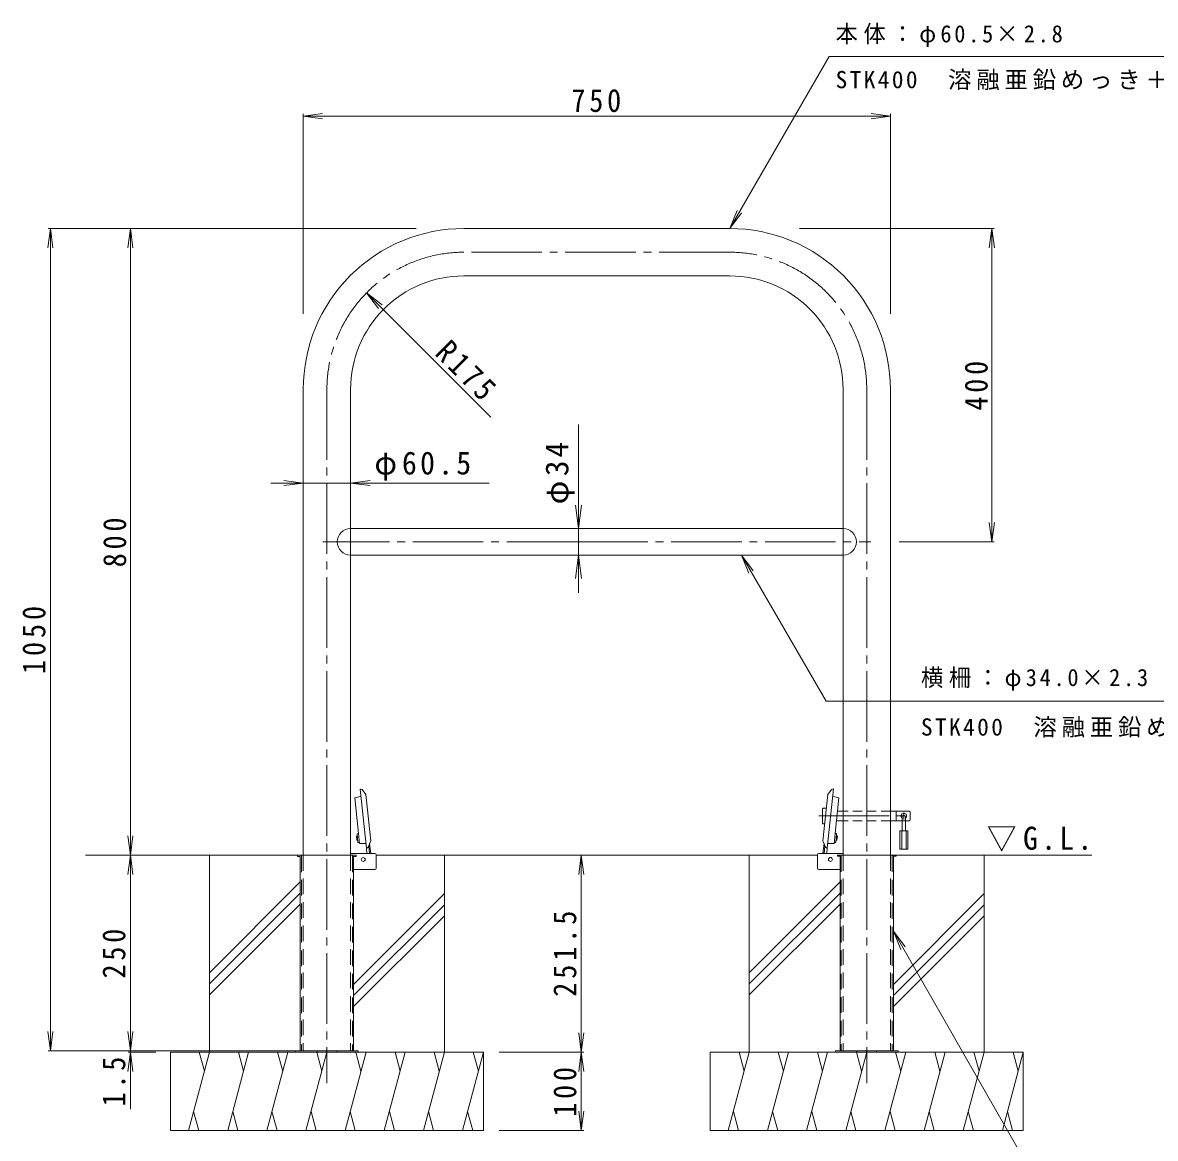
# Model space of a CAD drawing. Units: millimetres at full size, sheet at 1:10. Extents: x -1716 to 1847, y -1363 to 905.
# Drawn here: x -1716 to -269, y -519 to 905 of the extents above; entities that cross this region are included whole.
import ezdxf

# ---------------------------------------------------------------- set-up
doc = ezdxf.new("R2010")
doc.units = ezdxf.units.MM
doc.header["$LTSCALE"] = 10
for name, pattern in [('CHAIN1', [8, 5, -1, 1, -1]), ('CHAIN2', [12, 9, -1, 1, -1]), ('DASHED1', [1.8, 1.2, -0.6]), ('DASHED2', [3, 2, -1])]:
    doc.linetypes.add(name, pattern=pattern)
for name, color, linetype, lineweight in [('C-0_通り芯', 4, 'Continuous', 9), ('C-1_躯体', 7, 'Continuous', 9), ('C-2_仕上', 3, 'Continuous', 9), ('C-3_寸法', 3, 'DASHED2', 9), ('C-4_文字', 7, 'Continuous', 9), ('C-5_建具', 7, 'Continuous', 9), ('C-6_間仕切', 2, 'Continuous', 9), ('C-9_記号', 7, 'Continuous', 9), ('C-A_インテリア', 2, 'Continuous', 9), ('C-B_衛生陶器', 2, 'Continuous', 9), ('C-E_見え係り', 6, 'Continuous', 5)]:
    doc.layers.add(name, color=color, linetype=linetype, lineweight=lineweight)
doc.styles.add('ＭＳ ゴシック', font='')
doc.styles.get('ＭＳ ゴシック').set_extended_font_data('MS Gothic')

msp = doc.modelspace()

# ---------------------------------------------------------------- linework, layer by layer
at = {"layer": 'C-0_通り芯', "color": 7, "linetype": 'CHAIN2'}
for p, q in [((-812.94, 611.94), (-1152.44, 611.94)), ((-1327.44, 436.94), (-1327.44, -448.83)), ((-637.94, 436.94), (-637.94, -448.83)), ((-1007.69, 242.19), (-1332.62, 242.19)), ((-1007.69, 242.19), (-632.76, 242.19)), ((-699.32, -107.81), (-580.72, -107.81))]:
    msp.add_line(p, q, dxfattribs=at)
at = {"layer": 'C-0_通り芯'}
for p, q in [((-1284.89, -82.93), (-1291.88, -84.56)), ((-1277.06, -149.02), (-1284.98, -73.63)), ((-1284.73, -73.41), (-1282.35, -74.06)), ((-1282.35, -74.06), (-1277.74, -80.41)), ((-1271.52, -139.51), (-1277.74, -80.41)), ((-693.85, -139.5), (-687.64, -80.4)), ((-683.03, -74.05), (-687.64, -80.4)), ((-680.49, -82.93), (-673.5, -84.56)), ((-1278.56, -143.08), (-1285.74, -142.94)), ((-1271.52, -139.51), (-1272.71, -142.59)), ((-693.85, -139.5), (-692.67, -142.59)), ((-686.81, -143.08), (-679.63, -142.94)), ((-1364.94, -157.82), (-1364.94, -159.32)), ((-1364.94, -157.82), (-1364.94, -159.32)), ((-1364.94, -157.82), (-1289.94, -157.82)), ((-1289.94, -157.82), (-1289.94, -159.32)), ((-675.44, -157.81), (-675.44, -159.31)), ((-600.44, -157.81), (-675.44, -157.81)), ((-600.44, -157.81), (-600.44, -159.31)), ((-600.44, -157.81), (-600.44, -159.31)), ((-1361.44, -159.32), (-1364.94, -159.32)), ((-1361.44, -159.32), (-1361.44, -407.82)), ((-1293.44, -159.32), (-1293.44, -407.82)), ((-1289.94, -159.32), (-1293.44, -159.32)), ((-675.44, -159.31), (-671.94, -159.31)), ((-671.94, -159.31), (-671.94, -407.81)), ((-603.94, -159.31), (-603.94, -407.81)), ((-603.94, -159.31), (-600.44, -159.31))]:
    msp.add_line(p, q, dxfattribs=at)
at = {"layer": 'C-0_通り芯', "linetype": 'DASHED2'}
for p, q in [((-1359.94, -159.32), (-1359.94, -407.82)), ((-1294.94, -159.32), (-1294.94, -407.82)), ((-670.44, -159.31), (-670.44, -407.81)), ((-605.44, -159.31), (-605.44, -407.81))]:
    msp.add_line(p, q, dxfattribs=at)
at = {"layer": 'C-0_通り芯'}
for points in [[(-1291.88, -84.56), (-1287.09, -130.16), (-1287.08, -130.21)], [(-688.32, -149.02), (-680.36, -73.33), (-683.03, -74.05)], [(-673.5, -84.56), (-678.29, -130.15), (-678.29, -130.21)]]:
    msp.add_lwpolyline(points, dxfattribs=at)
at = {"layer": 'C-0_通り芯', "color": 7, "linetype": 'CHAIN2'}
for centre, start, end in [((-1152.44, 436.94), 89.99976, 180), ((-812.94, 436.94), 0, 90.00024)]:
    msp.add_arc(centre, 175, start, end, dxfattribs=at)
at = {"layer": 'C-0_通り芯'}
for centre, radius, start, end in [((-1284.79, -73.6), 0.2, 74.79398, 186), ((-1285.11, -81.96), 1, 283.12502, 6), ((-680.26, -81.95), 1, 174, 256.87498), ((-680.59, -73.6), 0.2, 354, 105.20602), ((-1278.58, -144.08), 1, 6, 88.87498), ((-686.79, -144.08), 1, 91.12502, 174), ((-1276.86, -149), 0.2, 186, 297.20602), ((-688.51, -148.99), 0.2, 242.79398, 354)]:
    msp.add_arc(centre, radius, start, end, dxfattribs=at)
at = {"layer": 'C-0_通り芯', "linetype": 'DASHED2'}
for centre, start, end in [((-1361.44, -159.32), 0, 90), ((-1293.44, -159.32), 90, 180), ((-671.94, -159.31), 0, 90), ((-603.94, -159.31), 90, 180)]:
    msp.add_arc(centre, 1.5, start, end, dxfattribs=at)
at = {"layer": 'C-1_躯体', "color": 4}
for p, q in [((-1287.08, -130.21), (-1285.74, -142.94)), ((-678.29, -130.21), (-679.63, -142.94)), ((-1272.71, -142.59), (-1274.62, -147.57)), ((-692.67, -142.59), (-690.75, -147.56)), ((-1274.62, -147.57), (-1276.77, -149.18)), ((-690.75, -147.56), (-688.61, -149.17))]:
    msp.add_line(p, q, dxfattribs=at)
at = {"layer": 'C-1_躯体', "color": 3}
for p, q in [((-1266.19, -155.52), (-1297.19, -155.52)), ((-1264.69, -174.52), (-1264.69, -157.02)), ((-700.69, -174.51), (-700.69, -157.01)), ((-699.19, -155.51), (-668.19, -155.51)), ((-1266.19, -176.02), (-1293.44, -176.02)), ((-699.19, -176.01), (-671.94, -176.01))]:
    msp.add_line(p, q, dxfattribs=at)
at = {"layer": 'C-1_躯体'}
for p, q in [((-1287.44, -407.82), (-1367.44, -407.82)), ((-1367.44, -407.82), (-1367.44, -409.32)), ((-1339.94, -407.82), (-1339.94, -409.32)), ((-1314.94, -407.82), (-1314.94, -409.32)), ((-1287.44, -407.82), (-1287.44, -409.32)), ((-677.94, -407.81), (-597.94, -407.81)), ((-677.94, -407.81), (-677.94, -409.31)), ((-650.44, -407.81), (-650.44, -409.31)), ((-625.44, -407.81), (-625.44, -409.31)), ((-597.94, -407.81), (-597.94, -409.31))]:
    msp.add_line(p, q, dxfattribs=at)
at = {"layer": 'C-1_躯体', "color": 3}
for centre, start, end in [((-1266.19, -157.02), 0, 90), ((-699.19, -157.01), 90, 180), ((-1266.19, -174.52), 270, 0), ((-699.19, -174.51), 180, 270)]:
    msp.add_arc(centre, 1.5, start, end, dxfattribs=at)
at = {"layer": 'C-2_仕上'}
for p, q in [((-1152.44, 642.19), (-812.94, 642.19)), ((-1152.44, 581.69), (-812.94, 581.69)), ((-1357.69, 436.94), (-1357.69, -157.82)), ((-1297.19, 436.94), (-1297.19, -157.82)), ((-668.19, 436.94), (-668.19, -157.81)), ((-607.69, 436.94), (-607.69, -157.81)), ((-1007.69, 259.19), (-1297.19, 259.19)), ((-1007.69, 259.19), (-668.19, 259.19)), ((-1007.69, 225.19), (-1297.19, 225.19)), ((-1007.69, 225.19), (-668.19, 225.19))]:
    msp.add_line(p, q, dxfattribs=at)
for centre, radius, start, end in [((-1152.44, 436.94), 205.25, 89.99977, 180), ((-812.94, 436.94), 205.25, 0, 90.00023), ((-1152.44, 436.94), 144.75, 89.9998, 180), ((-812.94, 436.94), 144.75, 0, 90.0002), ((-1297.19, 242.19), 17, 90, 270), ((-668.19, 242.19), 17, 270, 90)]:
    msp.add_arc(centre, radius, start, end, dxfattribs=at)
at = {"layer": 'C-3_寸法'}
for p, q in [((-1357.69, -157.82), (-1357.69, -407.82)), ((-1297.19, -157.82), (-1297.19, -407.82)), ((-668.19, -157.81), (-668.19, -407.81)), ((-607.69, -157.81), (-607.69, -407.81))]:
    msp.add_line(p, q, dxfattribs=at)
at = {"layer": 'C-4_文字'}
for p, q in [((-1357.69, 785.58), (-1332.9, 788.85)), ((-1357.69, 788.58), (-1357.69, 533.45)), ((-1357.69, 785.58), (-1332.9, 782.32)), ((-1357.69, 785.58), (-607.69, 785.58)), ((-607.69, 785.58), (-632.47, 788.85)), ((-607.69, 785.58), (-632.47, 782.32)), ((-607.69, 788.58), (-607.69, 533.45)), ((-1680.66, 642.19), (-1683.92, 617.4)), ((-1683.66, 642.19), (-1213.45, 642.19)), ((-1680.66, 642.19), (-1677.39, 617.4)), ((-1680.66, 642.19), (-1680.66, -407.81)), ((-1578.54, 642.19), (-1581.8, 617.4)), ((-1581.54, 642.19), (-1256.64, 642.19)), ((-1578.54, 642.19), (-1575.28, 617.4)), ((-1578.54, 642.19), (-1578.54, -157.81)), ((-475.13, 642.19), (-723.88, 642.19)), ((-478.13, 642.19), (-481.4, 617.4)), ((-478.13, 642.19), (-474.87, 617.4)), ((-478.13, 242.19), (-478.13, 642.19)), ((-1276.8, 560.06), (-1261.58, 540.23)), ((-1276.8, 560.06), (-1256.97, 544.84)), ((-1276.8, 560.06), (-1118.16, 401.42)), ((-1006.1, 391.77), (-1006.1, 177.14)), ((-1357.69, 317.19), (-1382.47, 320.45)), ((-1297.19, 317.19), (-1272.4, 320.45)), ((-1120.08, 317.19), (-1399.25, 317.19)), ((-1357.69, 317.19), (-1382.47, 313.92)), ((-1297.19, 317.19), (-1272.4, 313.92)), ((-1006.1, 259.19), (-1010.01, 288.93)), ((-1006.1, 259.19), (-1002.18, 288.93)), ((-478.13, 242.19), (-481.4, 266.98)), ((-478.13, 242.19), (-474.87, 266.98)), ((-1006.1, 259.19), (-1003.1, 259.19)), ((-475.13, 242.19), (-596.32, 242.19)), ((-1006.1, 225.19), (-1010.01, 195.44)), ((-1006.1, 225.19), (-1002.18, 195.44)), ((-1006.1, 225.19), (-1003.1, 225.19)), ((-1578.54, -157.81), (-1581.8, -133.02)), ((-1578.54, -157.81), (-1575.28, -133.02)), ((-1578.54, -157.81), (-1581.8, -182.6)), ((-1578.54, -157.81), (-1575.28, -182.6)), ((-1578.54, -157.81), (-1578.54, -482.17)), ((-1002.51, -157.82), (-1005.78, -182.6)), ((-1002.51, -157.82), (-1002.51, -409.32)), ((-1002.51, -157.82), (-999.25, -182.6)), ((-1680.66, -407.81), (-1683.92, -383.02)), ((-1680.66, -407.81), (-1677.39, -383.02)), ((-1578.54, -407.81), (-1581.8, -383.02)), ((-1578.54, -407.81), (-1575.28, -383.02)), ((-1002.51, -409.32), (-1005.78, -384.53)), ((-1002.51, -409.32), (-999.25, -384.53)), ((-1683.66, -407.81), (-1315.71, -407.81)), ((-1578.54, -409.31), (-1581.8, -434.1)), ((-1581.54, -409.31), (-1546.11, -409.31)), ((-1578.54, -409.31), (-1575.28, -434.1)), ((-999.51, -409.32), (-1107.44, -409.32)), ((-1002.51, -409.32), (-1005.78, -434.1)), ((-1002.51, -409.32), (-1002.51, -509.32)), ((-1002.51, -409.32), (-999.25, -434.1)), ((-1002.51, -509.32), (-1005.78, -484.53)), ((-1002.51, -509.32), (-999.25, -484.53)), ((-999.51, -509.32), (-1107.44, -509.32))]:
    msp.add_line(p, q, dxfattribs=at)
at = {"layer": 'C-5_建具'}
for p, q in [((-812.94, 642.19), (-686.09, 861.9)), ((-122.72, 861.9), (-686.09, 861.9)), ((-812.94, 642.19), (-803.37, 665.29)), ((-812.94, 642.19), (-797.72, 662.02)), ((-798.07, 225.19), (-788.5, 202.09)), ((-798.07, 225.19), (-782.85, 205.35)), ((-798.07, 225.19), (-689.83, 38.88)), ((-13.72, 38.88), (-689.83, 38.88)), ((-603.94, -254.96), (-394.83, -619.75)), ((-603.94, -254.96), (-588.72, -274.8)), ((-603.94, -254.96), (-594.37, -278.06))]:
    msp.add_line(p, q, dxfattribs=at)
at = {"layer": 'C-6_間仕切', "color": 7}
for p, q in [((-694.51, -116.81), (-694.51, -98.81)), ((-693.51, -97.81), (-689.47, -97.81)), ((-668.19, -113.81), (-676.57, -113.81)), ((-668.19, -101.81), (-675.31, -101.81)), ((-583.51, -101.81), (-607.69, -101.81)), ((-583.51, -113.81), (-607.69, -113.81)), ((-600.51, -101.81), (-600.51, -113.81)), ((-582.51, -102.81), (-582.51, -112.81)), ((-691.57, -117.81), (-693.51, -117.81))]:
    msp.add_line(p, q, dxfattribs=at)
at = {"layer": 'C-6_間仕切', "color": 7, "linetype": 'DASHED1'}
for p, q in [((-607.69, -101.81), (-668.19, -101.81)), ((-607.69, -113.81), (-668.19, -113.81))]:
    msp.add_line(p, q, dxfattribs=at)
at = {"layer": 'C-6_間仕切', "color": 7, "linetype": 'CHAIN1'}
msp.add_line((-590.51, -103.29), (-590.51, -112.36), dxfattribs=at)
at = {"layer": 'C-6_間仕切'}
for p, q in [((-1289.18, -133.2), (-1289.89, -134.08)), ((-1289.89, -134.08), (-1288.7, -133.95)), ((-1289.43, -138.45), (-1289.89, -134.08)), ((-1289.43, -138.45), (-1288.24, -138.33)), ((-1288.55, -139.17), (-1289.43, -138.45)), ((-1289.18, -133.2), (-1288.78, -133.16)), ((-1288.55, -139.17), (-1288.15, -139.12)), ((-1271.55, -155.52), (-1272.87, -143.01)), ((-693.82, -155.51), (-692.51, -143)), ((-676.82, -139.16), (-677.22, -139.12)), ((-675.94, -138.45), (-677.14, -138.32)), ((-676.82, -139.16), (-675.94, -138.45)), ((-675.48, -134.07), (-676.68, -133.94)), ((-676.19, -133.19), (-676.59, -133.15)), ((-676.19, -133.19), (-675.48, -134.07)), ((-675.94, -138.45), (-675.48, -134.07))]:
    msp.add_line(p, q, dxfattribs=at)
at = {"layer": 'C-6_間仕切', "color": 6, "lineweight": 5}
for p, q in [((-1635.97, -157.82), (-1364.94, -157.82)), ((-1264.69, -157.82), (-700.69, -157.81)), ((-600.44, -157.81), (-350.37, -157.81))]:
    msp.add_line(p, q, dxfattribs=at)
at = {"layer": 'C-6_間仕切', "color": 7}
for centre, radius, start, end in [((-693.51, -98.81), 1, 90, 180), ((-590.51, -107.81), 3.5, 310.00473, 229.99223), ((-583.51, -102.81), 1, 0, 90), ((-583.51, -112.81), 1, 270, 0), ((-693.51, -116.81), 1, 180, 270)]:
    msp.add_arc(centre, radius, start, end, dxfattribs=at)
at = {"layer": 'C-9_記号'}
for p, q in [((-1276.38, -155.52), (-1277.06, -149.02)), ((-1273.16, -155.52), (-1274.13, -146.29)), ((-692.22, -155.51), (-691.25, -146.29)), ((-689, -155.51), (-688.32, -149.02))]:
    msp.add_line(p, q, dxfattribs=at)
at = {"layer": 'C-A_インテリア'}
for p, q in [((-592.76, -109.06), (-592.76, -126.81)), ((-588.26, -109.06), (-588.26, -126.81)), ((-595.51, -126.81), (-585.51, -126.81)), ((-595.51, -126.81), (-595.51, -150.31)), ((-593.26, -126.81), (-593.26, -150.31)), ((-587.76, -126.81), (-587.76, -150.31)), ((-585.51, -126.81), (-585.51, -150.31)), ((-595.51, -150.31), (-585.51, -150.31))]:
    msp.add_line(p, q, dxfattribs=at)
msp.add_arc((-590.51, -109.06), 2.25, 0, 180, dxfattribs=at)
at = {"layer": 'C-B_衛生陶器'}
for p, q in [((-1288.64, -130.38), (-1287.08, -130.21)), ((-676.74, -130.37), (-678.29, -130.21)), ((-1288.99, -131.17), (-1288.64, -130.38)), ((-1288.99, -131.17), (-1287.95, -141.11)), ((-1287.95, -141.11), (-1287.44, -141.81)), ((-1287.44, -141.81), (-1285.88, -141.65)), ((-677.94, -141.81), (-679.5, -141.64)), ((-677.43, -141.11), (-677.94, -141.81)), ((-676.38, -131.16), (-677.43, -141.11)), ((-676.38, -131.16), (-676.74, -130.37))]:
    msp.add_line(p, q, dxfattribs=at)
at = {"layer": 'C-E_見え係り'}
for p, q in [((-1477.44, -409.32), (-1477.44, -157.82)), ((-1177.44, -409.32), (-1177.44, -157.82)), ((-787.94, -409.31), (-787.94, -157.81)), ((-487.94, -409.31), (-487.94, -157.81)), ((-1361.44, -192.01), (-1477.44, -308.01)), ((-671.94, -192), (-787.94, -308)), ((-1361.44, -206.15), (-1477.44, -322.15)), ((-1177.44, -206.89), (-1293.44, -322.89)), ((-671.94, -206.14), (-787.94, -322.14)), ((-487.94, -206.88), (-603.94, -322.88)), ((-1361.44, -220.29), (-1477.44, -336.29)), ((-1177.44, -221.03), (-1293.44, -337.03)), ((-671.94, -220.29), (-787.94, -336.29)), ((-487.94, -221.02), (-603.94, -337.02)), ((-1177.44, -235.17), (-1293.44, -351.17)), ((-487.94, -235.17), (-603.94, -351.17)), ((-1527.44, -409.32), (-1127.44, -409.32)), ((-1527.44, -509.32), (-1527.44, -409.32)), ((-1477.44, -409.32), (-1504.23, -509.32)), ((-1490.49, -409.32), (-1483.96, -433.67)), ((-1427.44, -409.32), (-1454.23, -509.32)), ((-1440.49, -409.32), (-1433.96, -433.67)), ((-1377.44, -409.32), (-1404.23, -509.32)), ((-1390.49, -409.32), (-1383.96, -433.67)), ((-1327.44, -409.32), (-1354.23, -509.32)), ((-1340.49, -409.32), (-1333.96, -433.67)), ((-1277.44, -409.32), (-1304.23, -509.32)), ((-1290.49, -409.32), (-1283.96, -433.67)), ((-1227.44, -409.32), (-1254.23, -509.32)), ((-1240.49, -409.32), (-1233.96, -433.67)), ((-1177.44, -409.32), (-1204.23, -509.32)), ((-1190.49, -409.32), (-1183.96, -433.67)), ((-1127.44, -409.32), (-1154.23, -509.32)), ((-1140.49, -409.32), (-1133.96, -433.67)), ((-1127.44, -509.32), (-1127.44, -409.32)), ((-837.94, -509.31), (-837.94, -409.31)), ((-437.94, -409.31), (-837.94, -409.31)), ((-787.94, -409.31), (-814.73, -509.31)), ((-800.99, -409.31), (-794.46, -433.66)), ((-737.94, -409.31), (-764.73, -509.31)), ((-750.99, -409.31), (-744.46, -433.66)), ((-687.94, -409.31), (-714.73, -509.31)), ((-700.99, -409.31), (-694.46, -433.66)), ((-637.94, -409.31), (-664.73, -509.31)), ((-650.99, -409.31), (-644.46, -433.66)), ((-587.94, -409.31), (-614.73, -509.31)), ((-600.99, -409.31), (-594.46, -433.66)), ((-537.94, -409.31), (-564.73, -509.31)), ((-550.99, -409.31), (-544.46, -433.66)), ((-487.94, -409.31), (-514.73, -509.31)), ((-500.99, -409.31), (-494.46, -433.66)), ((-437.94, -409.31), (-464.73, -509.31)), ((-450.99, -409.31), (-444.46, -433.66)), ((-437.94, -509.31), (-437.94, -409.31)), ((-1491.18, -509.32), (-1497.71, -484.97)), ((-1441.18, -509.32), (-1447.71, -484.97)), ((-1391.18, -509.32), (-1397.71, -484.97)), ((-1341.18, -509.32), (-1347.71, -484.97)), ((-1291.18, -509.32), (-1297.71, -484.97)), ((-1241.18, -509.32), (-1247.71, -484.97)), ((-1191.18, -509.32), (-1197.71, -484.97)), ((-1141.18, -509.32), (-1147.71, -484.97)), ((-801.68, -509.31), (-808.21, -484.96)), ((-751.68, -509.31), (-758.21, -484.96)), ((-701.68, -509.31), (-708.21, -484.96)), ((-651.68, -509.31), (-658.21, -484.96)), ((-601.68, -509.31), (-608.21, -484.96)), ((-551.68, -509.31), (-558.21, -484.96)), ((-501.68, -509.31), (-508.21, -484.96)), ((-451.68, -509.31), (-458.21, -484.96)), ((-1527.44, -509.32), (-1127.44, -509.32)), ((-437.94, -509.31), (-837.94, -509.31))]:
    msp.add_line(p, q, dxfattribs=at)
at = {"layer": 'C-E_見え係り', "color": 4, "lineweight": 9}
for centre in [(-1281.09, -163.32), (-684.29, -163.31)]:
    msp.add_circle(centre, 2.5, dxfattribs=at)

# ---------------------------------------------------------------- texts
at = {"layer": 'C-4_文字', "color": 2, "char_height": 29.33, "attachment_point": 7, "style": 'ＭＳ ゴシック'}
for s, insert in [('\\T1.27;\\W0.9;750', (-1015.19, 790.58)), ('\\T1.22;\\W0.95;φ60.5', (-1266.73, 320.19))]:
    msp.add_mtext(s, dxfattribs=dict(at, insert=insert))
for s, insert, rotation in [('\\T1.28;\\W0.9;R175', (-1191.28, 481.39), 315), ('\\T1.27;\\W0.9;400', (-483.13, 409.69), 90), ('\\T1.19;φ34', (-1011.1, 289.98), 90), ('\\T1.27;\\W0.9;800', (-1583.54, 209.69), 90), ('\\T1.28;\\W0.9;1050', (-1686.66, 73.44), 90), ('\\T1.28;\\W0.9;251.5', (-1008.51, -338.57), 90), ('\\T1.27;\\W0.9;250', (-1584.54, -315.31), 90), ('\\T1.27;\\W0.9;1.5', (-1584.54, -478.66), 90), ('\\T1.27;\\W0.9;100', (-1008.51, -491.82), 90)]:
    msp.add_mtext(s, dxfattribs=dict(at, insert=insert, rotation=rotation))
at = {"layer": 'C-5_建具', "char_height": 21.99, "attachment_point": 7, "style": 'ＭＳ ゴシック'}
for s, insert in [('\\T1.25;\\W0.95;本体：φ60.5×2.8', (-677.72, 873.82)), ('\\T1.2;STK400\u3000溶融亜鉛めっき＋焼付塗装', (-677.72, 818.75)), ('\\T1.25;\\W0.95;横柵：φ34.0×2.3', (-568.72, 52.03)), ('\\T1.2;STK400\u3000溶融亜鉛めっき＋焼付塗装', (-568.72, -7.71))]:
    msp.add_mtext(s, dxfattribs=dict(at, insert=insert))
at = {"layer": 'C-5_建具', "color": 2, "insert": (-484.61, -153.47), "char_height": 29.33, "attachment_point": 7, "style": 'ＭＳ ゴシック'}
msp.add_mtext('\\T1.22;\\W0.95;▽G.L.', dxfattribs=at)

doc.saveas('drawing.dxf')
